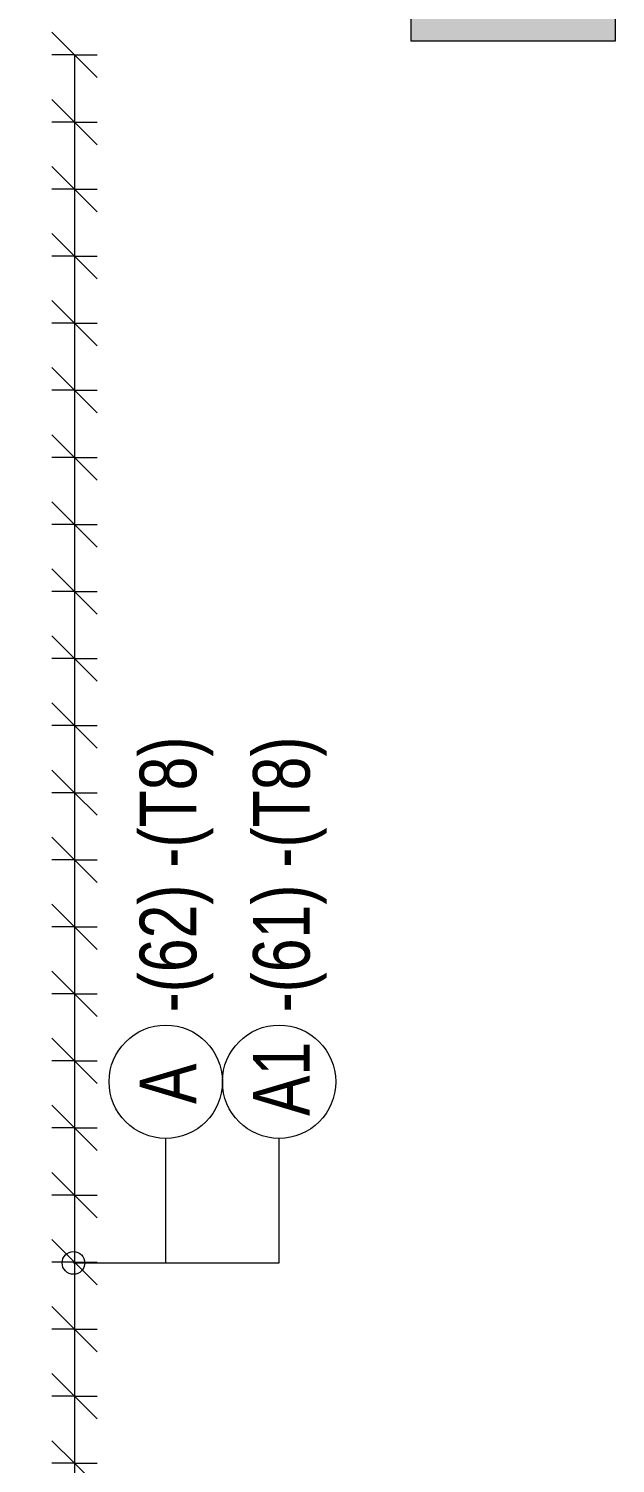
# Model space of a CAD drawing. Header units: millimetres. Extents: x -22025 to -1429, y -2879 to 29261.
# Drawn here: x -21648 to -20354, y 4558 to 7724 of the extents above; entities that cross this region are included whole.
import ezdxf

# ---------------------------------------------------------------- set-up
doc = ezdxf.new("R2010")
doc.units = ezdxf.units.MM
for name, color, linetype, lineweight in [('A-ANNO-DIMS', 211, 'Continuous', 9), ('A-ANNO-DIMS-50', 211, 'Continuous', 9), ('G-ANNO-SYMB', 111, 'Continuous', 9), ('S-RBAR-IDEN', 171, 'Continuous', 9)]:
    doc.layers.add(name, color=color, linetype=linetype, lineweight=lineweight)
doc.styles.add('Arial_1', font='arial.ttf', dxfattribs={"height": 100})
doc.styles.add('Nirmala UI Semilight', font='NirmalaS.ttf', dxfattribs={"width": 0.8, "height": 125})
doc.dimstyles.new('Arrow_Filled_-_2_5_NI_UI_2', dxfattribs={"dimscale": 304.8, "dimtxt": 130.920493, "dimasz": 0.328084, "dimexe": 0.164042, "dimexo": 0.0625, "dimgap": 0.164042, "dimtad": 1, "dimdec": 4, "dimzin": 0, "dimdsep": 46, "dimtxsty": 'Arial_1', "dimblk1": 'OBLIQUE', "dimblk2": 'OBLIQUE', "dimsah": 1, "dimcen": 0.09, "dimazin": 0, "dimtfac": 1, "dimtdec": 4, "dimtix": 1, "dimtmove": 0, "dimatfit": 3, "dimfxl": 0.164042, "dimfxlon": 1, "dimtvp": 1, "dimtolj": 1, "dimtzin": 0, "dimarcsym": 2})

# ---------------------------------------------------------------- blocks, each defined once
blk = doc.blocks.new('M_Rebar Tag_rfa MARK - DOT 1 MM-794228-Elevation Front Copy 1')
at = {"layer": 'S-RBAR-IDEN'}
blk.add_circle((-21163.2, -2510.5), 125, dxfattribs=at)
blk = doc.blocks.new('Detail View - M_Section Tail - Filled Horizontal-14034-Elevation Front Copy 1')
at = {"layer": 'G-ANNO-SYMB'}
blk.add_hatch(color=256, dxfattribs=at).paths.add_polyline_path([(-19519.7, -1414.4), (-19419.7, -1414.4), (-19419.7, -1864.4), (-19519.7, -1864.4)])
for p, q in [((-19519.7, -1414.4), (-19519.7, -1864.4)), ((-19419.7, -1414.4), (-19519.7, -1414.4)), ((-19419.7, -1864.4), (-19419.7, -1414.4)), ((-19519.7, -1864.4), (-19419.7, -1864.4))]:
    blk.add_line(p, q, dxfattribs=at)
blk = doc.blocks.new('DIMBLOCK142-Elevation Front Copy 1')
at = {"layer": 'A-ANNO-DIMS-50'}
for p, q in [((-21547.2, 7666), (-21597.2, 7716)), ((-21547.2, 7666), (-21597.2, 7666)), ((-21547.2, 7666), (-21547.2, 7518)), ((-21547.2, 7666), (-21497.2, 7616)), ((-21547.2, 7666), (-21497.2, 7666)), ((-21547.2, 7518), (-21597.2, 7568)), ((-21547.2, 7518), (-21597.2, 7518)), ((-21547.2, 7518), (-21497.2, 7468)), ((-21547.2, 7518), (-21497.2, 7518))]:
    blk.add_line(p, q, dxfattribs=at)
blk = doc.blocks.new('_Oblique')
at = {"color": 0, "linetype": 'ByBlock', "lineweight": -2}
blk.add_line((-0.5, -0.5), (0.5, 0.5), dxfattribs=at)
blk = doc.blocks.new('DIMBLOCK143-Elevation Front Copy 1')
at = {"layer": 'A-ANNO-DIMS-50'}
for p, q in [((-21547.2, 7518), (-21597.2, 7568)), ((-21547.2, 7518), (-21597.2, 7518)), ((-21547.2, 7518), (-21547.2, 7370)), ((-21547.2, 7518), (-21497.2, 7468)), ((-21547.2, 7518), (-21497.2, 7518)), ((-21547.2, 7370), (-21597.2, 7420)), ((-21547.2, 7370), (-21597.2, 7370)), ((-21547.2, 7370), (-21497.2, 7320)), ((-21547.2, 7370), (-21497.2, 7370))]:
    blk.add_line(p, q, dxfattribs=at)
blk = doc.blocks.new('DIMBLOCK144-Elevation Front Copy 1')
at = {"layer": 'A-ANNO-DIMS-50'}
for p, q in [((-21547.2, 7370), (-21597.2, 7420)), ((-21547.2, 7370), (-21597.2, 7370)), ((-21547.2, 7370), (-21547.2, 7222)), ((-21547.2, 7370), (-21497.2, 7320)), ((-21547.2, 7370), (-21497.2, 7370)), ((-21547.2, 7222), (-21597.2, 7272)), ((-21547.2, 7222), (-21597.2, 7222)), ((-21547.2, 7222), (-21497.2, 7172)), ((-21547.2, 7222), (-21497.2, 7222))]:
    blk.add_line(p, q, dxfattribs=at)
blk = doc.blocks.new('DIMBLOCK145-Elevation Front Copy 1')
at = {"layer": 'A-ANNO-DIMS-50'}
for p, q in [((-21547.2, 7222), (-21597.2, 7272)), ((-21547.2, 7222), (-21597.2, 7222)), ((-21547.2, 7222), (-21547.2, 7074.1)), ((-21547.2, 7222), (-21497.2, 7172)), ((-21547.2, 7222), (-21497.2, 7222)), ((-21547.2, 7074.1), (-21597.2, 7124.1)), ((-21547.2, 7074.1), (-21597.2, 7074.1)), ((-21547.2, 7074.1), (-21497.2, 7024.1)), ((-21547.2, 7074.1), (-21497.2, 7074.1))]:
    blk.add_line(p, q, dxfattribs=at)
blk = doc.blocks.new('DIMBLOCK146-Elevation Front Copy 1')
at = {"layer": 'A-ANNO-DIMS-50'}
for p, q in [((-21547.2, 7074.1), (-21597.2, 7124.1)), ((-21547.2, 7074.1), (-21597.2, 7074.1)), ((-21547.2, 7074.1), (-21547.2, 6926.1)), ((-21547.2, 7074.1), (-21497.2, 7024.1)), ((-21547.2, 7074.1), (-21497.2, 7074.1)), ((-21547.2, 6926.1), (-21597.2, 6976.1)), ((-21547.2, 6926.1), (-21597.2, 6926.1)), ((-21547.2, 6926.1), (-21497.2, 6876.1)), ((-21547.2, 6926.1), (-21497.2, 6926.1))]:
    blk.add_line(p, q, dxfattribs=at)
blk = doc.blocks.new('DIMBLOCK147-Elevation Front Copy 1')
at = {"layer": 'A-ANNO-DIMS-50'}
for p, q in [((-21547.2, 6926.1), (-21597.2, 6976.1)), ((-21547.2, 6926.1), (-21597.2, 6926.1)), ((-21547.2, 6926.1), (-21547.2, 6778.1)), ((-21547.2, 6926.1), (-21497.2, 6876.1)), ((-21547.2, 6926.1), (-21497.2, 6926.1)), ((-21547.2, 6778.1), (-21597.2, 6828.1)), ((-21547.2, 6778.1), (-21597.2, 6778.1)), ((-21547.2, 6778.1), (-21497.2, 6728.1)), ((-21547.2, 6778.1), (-21497.2, 6778.1))]:
    blk.add_line(p, q, dxfattribs=at)
blk = doc.blocks.new('DIMBLOCK148-Elevation Front Copy 1')
at = {"layer": 'A-ANNO-DIMS-50'}
for p, q in [((-21547.2, 6778.1), (-21597.2, 6828.1)), ((-21547.2, 6778.1), (-21597.2, 6778.1)), ((-21547.2, 6778.1), (-21547.2, 6630.1)), ((-21547.2, 6778.1), (-21497.2, 6728.1)), ((-21547.2, 6778.1), (-21497.2, 6778.1)), ((-21547.2, 6630.1), (-21597.2, 6680.1)), ((-21547.2, 6630.1), (-21597.2, 6630.1)), ((-21547.2, 6630.1), (-21497.2, 6580.1)), ((-21547.2, 6630.1), (-21497.2, 6630.1))]:
    blk.add_line(p, q, dxfattribs=at)
blk = doc.blocks.new('DIMBLOCK149-Elevation Front Copy 1')
at = {"layer": 'A-ANNO-DIMS-50'}
for p, q in [((-21547.2, 6630.1), (-21597.2, 6680.1)), ((-21547.2, 6630.1), (-21597.2, 6630.1)), ((-21547.2, 6630.1), (-21547.2, 6482.1)), ((-21547.2, 6630.1), (-21497.2, 6580.1)), ((-21547.2, 6630.1), (-21497.2, 6630.1)), ((-21547.2, 6482.1), (-21597.2, 6532.1)), ((-21547.2, 6482.1), (-21597.2, 6482.1)), ((-21547.2, 6482.1), (-21497.2, 6432.1)), ((-21547.2, 6482.1), (-21497.2, 6482.1))]:
    blk.add_line(p, q, dxfattribs=at)
blk = doc.blocks.new('DIMBLOCK150-Elevation Front Copy 1')
at = {"layer": 'A-ANNO-DIMS-50'}
for p, q in [((-21547.2, 6482.1), (-21597.2, 6532.1)), ((-21547.2, 6482.1), (-21597.2, 6482.1)), ((-21547.2, 6482.1), (-21547.2, 6334.1)), ((-21547.2, 6482.1), (-21497.2, 6432.1)), ((-21547.2, 6482.1), (-21497.2, 6482.1)), ((-21547.2, 6334.1), (-21597.2, 6384.1)), ((-21547.2, 6334.1), (-21597.2, 6334.1)), ((-21547.2, 6334.1), (-21497.2, 6284.1)), ((-21547.2, 6334.1), (-21497.2, 6334.1))]:
    blk.add_line(p, q, dxfattribs=at)
blk = doc.blocks.new('DIMBLOCK151-Elevation Front Copy 1')
at = {"layer": 'A-ANNO-DIMS-50'}
for p, q in [((-21547.2, 6334.1), (-21597.2, 6384.1)), ((-21547.2, 6334.1), (-21597.2, 6334.1)), ((-21547.2, 6334.1), (-21547.2, 6186.2)), ((-21547.2, 6334.1), (-21497.2, 6284.1)), ((-21547.2, 6334.1), (-21497.2, 6334.1)), ((-21547.2, 6186.2), (-21597.2, 6236.2)), ((-21547.2, 6186.2), (-21597.2, 6186.2)), ((-21547.2, 6186.2), (-21497.2, 6136.2)), ((-21547.2, 6186.2), (-21497.2, 6186.2))]:
    blk.add_line(p, q, dxfattribs=at)
blk = doc.blocks.new('DIMBLOCK152-Elevation Front Copy 1')
at = {"layer": 'A-ANNO-DIMS-50'}
for p, q in [((-21547.2, 6186.2), (-21597.2, 6236.2)), ((-21547.2, 6186.2), (-21597.2, 6186.2)), ((-21547.2, 6186.2), (-21547.2, 6038.2)), ((-21547.2, 6186.2), (-21497.2, 6136.2)), ((-21547.2, 6186.2), (-21497.2, 6186.2)), ((-21547.2, 6038.2), (-21597.2, 6088.2)), ((-21547.2, 6038.2), (-21597.2, 6038.2)), ((-21547.2, 6038.2), (-21497.2, 5988.2)), ((-21547.2, 6038.2), (-21497.2, 6038.2))]:
    blk.add_line(p, q, dxfattribs=at)
blk = doc.blocks.new('DIMBLOCK153-Elevation Front Copy 1')
at = {"layer": 'A-ANNO-DIMS-50'}
for p, q in [((-21547.2, 6038.2), (-21597.2, 6088.2)), ((-21547.2, 6038.2), (-21597.2, 6038.2)), ((-21547.2, 6038.2), (-21547.2, 5890.2)), ((-21547.2, 6038.2), (-21497.2, 5988.2)), ((-21547.2, 6038.2), (-21497.2, 6038.2)), ((-21547.2, 5890.2), (-21597.2, 5940.2)), ((-21547.2, 5890.2), (-21597.2, 5890.2)), ((-21547.2, 5890.2), (-21497.2, 5840.2)), ((-21547.2, 5890.2), (-21497.2, 5890.2))]:
    blk.add_line(p, q, dxfattribs=at)
blk = doc.blocks.new('DIMBLOCK154-Elevation Front Copy 1')
at = {"layer": 'A-ANNO-DIMS-50'}
for p, q in [((-21547.2, 5890.2), (-21597.2, 5940.2)), ((-21547.2, 5890.2), (-21597.2, 5890.2)), ((-21547.2, 5890.2), (-21547.2, 5742.2)), ((-21547.2, 5890.2), (-21497.2, 5840.2)), ((-21547.2, 5890.2), (-21497.2, 5890.2)), ((-21547.2, 5742.2), (-21597.2, 5792.2)), ((-21547.2, 5742.2), (-21597.2, 5742.2)), ((-21547.2, 5742.2), (-21497.2, 5692.2)), ((-21547.2, 5742.2), (-21497.2, 5742.2))]:
    blk.add_line(p, q, dxfattribs=at)
blk = doc.blocks.new('DIMBLOCK155-Elevation Front Copy 1')
at = {"layer": 'A-ANNO-DIMS-50'}
for p, q in [((-21547.2, 5742.2), (-21597.2, 5792.2)), ((-21547.2, 5742.2), (-21597.2, 5742.2)), ((-21547.2, 5742.2), (-21547.2, 5594.2)), ((-21547.2, 5742.2), (-21497.2, 5692.2)), ((-21547.2, 5742.2), (-21497.2, 5742.2)), ((-21547.2, 5594.2), (-21597.2, 5644.2)), ((-21547.2, 5594.2), (-21597.2, 5594.2)), ((-21547.2, 5594.2), (-21497.2, 5544.2)), ((-21547.2, 5594.2), (-21497.2, 5594.2))]:
    blk.add_line(p, q, dxfattribs=at)
blk = doc.blocks.new('DIMBLOCK156-Elevation Front Copy 1')
at = {"layer": 'A-ANNO-DIMS-50'}
for p, q in [((-21547.2, 5594.2), (-21597.2, 5644.2)), ((-21547.2, 5594.2), (-21597.2, 5594.2)), ((-21547.2, 5594.2), (-21547.2, 5446.2)), ((-21547.2, 5594.2), (-21497.2, 5544.2)), ((-21547.2, 5594.2), (-21497.2, 5594.2)), ((-21547.2, 5446.2), (-21597.2, 5496.2)), ((-21547.2, 5446.2), (-21597.2, 5446.2)), ((-21547.2, 5446.2), (-21497.2, 5396.2)), ((-21547.2, 5446.2), (-21497.2, 5446.2))]:
    blk.add_line(p, q, dxfattribs=at)
blk = doc.blocks.new('DIMBLOCK157-Elevation Front Copy 1')
at = {"layer": 'A-ANNO-DIMS-50'}
for p, q in [((-21547.2, 5446.2), (-21597.2, 5496.2)), ((-21547.2, 5446.2), (-21597.2, 5446.2)), ((-21547.2, 5446.2), (-21547.2, 5298.3)), ((-21547.2, 5446.2), (-21497.2, 5396.2)), ((-21547.2, 5446.2), (-21497.2, 5446.2)), ((-21547.2, 5298.3), (-21597.2, 5348.3)), ((-21547.2, 5298.3), (-21597.2, 5298.3)), ((-21547.2, 5298.3), (-21497.2, 5248.3)), ((-21547.2, 5298.3), (-21497.2, 5298.3))]:
    blk.add_line(p, q, dxfattribs=at)
blk = doc.blocks.new('DIMBLOCK158-Elevation Front Copy 1')
at = {"layer": 'A-ANNO-DIMS-50'}
for p, q in [((-21547.2, 5298.3), (-21597.2, 5348.3)), ((-21547.2, 5298.3), (-21597.2, 5298.3)), ((-21547.2, 5298.3), (-21547.2, 5150.3)), ((-21547.2, 5298.3), (-21497.2, 5248.3)), ((-21547.2, 5298.3), (-21497.2, 5298.3)), ((-21547.2, 5150.3), (-21597.2, 5200.3)), ((-21547.2, 5150.3), (-21597.2, 5150.3)), ((-21547.2, 5150.3), (-21497.2, 5100.3)), ((-21547.2, 5150.3), (-21497.2, 5150.3))]:
    blk.add_line(p, q, dxfattribs=at)
blk = doc.blocks.new('DIMBLOCK159-Elevation Front Copy 1')
at = {"layer": 'A-ANNO-DIMS-50'}
for p, q in [((-21547.2, 5150.3), (-21597.2, 5200.3)), ((-21547.2, 5150.3), (-21597.2, 5150.3)), ((-21547.2, 5150.3), (-21547.2, 5002.3)), ((-21547.2, 5150.3), (-21497.2, 5100.3)), ((-21547.2, 5150.3), (-21497.2, 5150.3)), ((-21547.2, 5002.3), (-21597.2, 5052.3)), ((-21547.2, 5002.3), (-21597.2, 5002.3)), ((-21547.2, 5002.3), (-21497.2, 4952.3)), ((-21547.2, 5002.3), (-21497.2, 5002.3))]:
    blk.add_line(p, q, dxfattribs=at)
blk = doc.blocks.new('DIMBLOCK160-Elevation Front Copy 1')
at = {"layer": 'A-ANNO-DIMS-50'}
for p, q in [((-21547.2, 5002.3), (-21597.2, 5052.3)), ((-21547.2, 5002.3), (-21597.2, 5002.3)), ((-21547.2, 5002.3), (-21547.2, 4854.3)), ((-21547.2, 5002.3), (-21497.2, 4952.3)), ((-21547.2, 5002.3), (-21497.2, 5002.3)), ((-21547.2, 4854.3), (-21597.2, 4904.3)), ((-21547.2, 4854.3), (-21597.2, 4854.3)), ((-21547.2, 4854.3), (-21497.2, 4804.3)), ((-21547.2, 4854.3), (-21497.2, 4854.3))]:
    blk.add_line(p, q, dxfattribs=at)
blk = doc.blocks.new('DIMBLOCK161-Elevation Front Copy 1')
at = {"layer": 'A-ANNO-DIMS-50'}
for p, q in [((-21547.2, 4854.3), (-21597.2, 4904.3)), ((-21547.2, 4854.3), (-21597.2, 4854.3)), ((-21547.2, 4854.3), (-21547.2, 4706.3)), ((-21547.2, 4854.3), (-21497.2, 4804.3)), ((-21547.2, 4854.3), (-21497.2, 4854.3)), ((-21547.2, 4706.3), (-21597.2, 4756.3)), ((-21547.2, 4706.3), (-21597.2, 4706.3)), ((-21547.2, 4706.3), (-21497.2, 4656.3)), ((-21547.2, 4706.3), (-21497.2, 4706.3))]:
    blk.add_line(p, q, dxfattribs=at)
blk = doc.blocks.new('DIMBLOCK162-Elevation Front Copy 1')
at = {"layer": 'A-ANNO-DIMS-50'}
for p, q in [((-21547.2, 4706.3), (-21597.2, 4756.3)), ((-21547.2, 4706.3), (-21597.2, 4706.3)), ((-21547.2, 4706.3), (-21547.2, 4558.3)), ((-21547.2, 4706.3), (-21497.2, 4656.3)), ((-21547.2, 4706.3), (-21497.2, 4706.3)), ((-21547.2, 4558.3), (-21597.2, 4608.3)), ((-21547.2, 4558.3), (-21597.2, 4558.3)), ((-21547.2, 4558.3), (-21497.2, 4508.3)), ((-21547.2, 4558.3), (-21497.2, 4558.3))]:
    blk.add_line(p, q, dxfattribs=at)
blk = doc.blocks.new('DIMBLOCK163-Elevation Front Copy 1')
at = {"layer": 'A-ANNO-DIMS-50'}
for p, q in [((-21547.2, 4558.3), (-21597.2, 4608.3)), ((-21547.2, 4558.3), (-21597.2, 4558.3)), ((-21547.2, 4558.3), (-21547.2, 4410.4)), ((-21547.2, 4558.3), (-21497.2, 4508.3)), ((-21547.2, 4558.3), (-21497.2, 4558.3)), ((-21547.2, 4410.4), (-21597.2, 4460.4)), ((-21547.2, 4410.4), (-21597.2, 4410.4)), ((-21547.2, 4410.4), (-21497.2, 4360.4)), ((-21547.2, 4410.4), (-21497.2, 4410.4))]:
    blk.add_line(p, q, dxfattribs=at)
blk = doc.blocks.new('DIMBLOCK203-Elevation Front Copy 1')
at = {"layer": 'A-ANNO-DIMS-50'}
for p, q in [((-21547.2, 7666), (-21597.2, 7716)), ((-21547.2, 7666), (-21597.2, 7666)), ((-21547.2, 7666), (-21547.2, -1361)), ((-21547.2, 7666), (-21547.2, 7518)), ((-21547.2, 7666), (-21497.2, 7616)), ((-21547.2, 7666), (-21497.2, 7666)), ((-21547.2, 7518), (-21597.2, 7568)), ((-21547.2, 7518), (-21597.2, 7518)), ((-21547.2, 7518), (-21547.2, 7370)), ((-21547.2, 7518), (-21497.2, 7468)), ((-21547.2, 7518), (-21497.2, 7518)), ((-21547.2, 7370), (-21597.2, 7420)), ((-21547.2, 7370), (-21597.2, 7370)), ((-21547.2, 7370), (-21547.2, 7222)), ((-21547.2, 7370), (-21497.2, 7320)), ((-21547.2, 7370), (-21497.2, 7370)), ((-21547.2, 7222), (-21597.2, 7272)), ((-21547.2, 7222), (-21597.2, 7222)), ((-21547.2, 7222), (-21547.2, 7074.1)), ((-21547.2, 7222), (-21497.2, 7172)), ((-21547.2, 7222), (-21497.2, 7222)), ((-21547.2, 7074.1), (-21597.2, 7124.1)), ((-21547.2, 7074.1), (-21597.2, 7074.1)), ((-21547.2, 7074.1), (-21547.2, 6926.1)), ((-21547.2, 7074.1), (-21497.2, 7024.1)), ((-21547.2, 7074.1), (-21497.2, 7074.1)), ((-21547.2, 6926.1), (-21597.2, 6976.1)), ((-21547.2, 6926.1), (-21597.2, 6926.1)), ((-21547.2, 6926.1), (-21547.2, 6778.1)), ((-21547.2, 6926.1), (-21497.2, 6876.1)), ((-21547.2, 6926.1), (-21497.2, 6926.1)), ((-21547.2, 6778.1), (-21597.2, 6828.1)), ((-21547.2, 6778.1), (-21597.2, 6778.1)), ((-21547.2, 6778.1), (-21547.2, 6630.1)), ((-21547.2, 6778.1), (-21497.2, 6728.1)), ((-21547.2, 6778.1), (-21497.2, 6778.1)), ((-21547.2, 6630.1), (-21597.2, 6680.1)), ((-21547.2, 6630.1), (-21597.2, 6630.1)), ((-21547.2, 6630.1), (-21547.2, 6482.1)), ((-21547.2, 6630.1), (-21497.2, 6580.1)), ((-21547.2, 6630.1), (-21497.2, 6630.1)), ((-21547.2, 6482.1), (-21597.2, 6532.1)), ((-21547.2, 6482.1), (-21597.2, 6482.1)), ((-21547.2, 6482.1), (-21547.2, 6334.1)), ((-21547.2, 6482.1), (-21497.2, 6432.1)), ((-21547.2, 6482.1), (-21497.2, 6482.1)), ((-21547.2, 6334.1), (-21597.2, 6384.1)), ((-21547.2, 6334.1), (-21597.2, 6334.1)), ((-21547.2, 6334.1), (-21547.2, 6186.2)), ((-21547.2, 6334.1), (-21497.2, 6284.1)), ((-21547.2, 6334.1), (-21497.2, 6334.1)), ((-21547.2, 6186.2), (-21597.2, 6236.2)), ((-21547.2, 6186.2), (-21597.2, 6186.2)), ((-21547.2, 6186.2), (-21547.2, 6038.2)), ((-21547.2, 6186.2), (-21497.2, 6136.2)), ((-21547.2, 6186.2), (-21497.2, 6186.2)), ((-21547.2, 6038.2), (-21597.2, 6088.2)), ((-21547.2, 6038.2), (-21597.2, 6038.2)), ((-21547.2, 6038.2), (-21547.2, 5890.2)), ((-21547.2, 6038.2), (-21497.2, 5988.2)), ((-21547.2, 6038.2), (-21497.2, 6038.2)), ((-21547.2, 5890.2), (-21597.2, 5940.2)), ((-21547.2, 5890.2), (-21597.2, 5890.2)), ((-21547.2, 5890.2), (-21547.2, 5742.2)), ((-21547.2, 5890.2), (-21497.2, 5840.2)), ((-21547.2, 5890.2), (-21497.2, 5890.2)), ((-21547.2, 5742.2), (-21597.2, 5792.2)), ((-21547.2, 5742.2), (-21597.2, 5742.2)), ((-21547.2, 5742.2), (-21547.2, 5594.2)), ((-21547.2, 5742.2), (-21497.2, 5692.2)), ((-21547.2, 5742.2), (-21497.2, 5742.2)), ((-21547.2, 5594.2), (-21597.2, 5644.2)), ((-21547.2, 5594.2), (-21597.2, 5594.2)), ((-21547.2, 5594.2), (-21547.2, 5446.2)), ((-21547.2, 5594.2), (-21497.2, 5544.2)), ((-21547.2, 5594.2), (-21497.2, 5594.2)), ((-21547.2, 5446.2), (-21597.2, 5496.2)), ((-21547.2, 5446.2), (-21597.2, 5446.2)), ((-21547.2, 5446.2), (-21547.2, 5298.3)), ((-21547.2, 5446.2), (-21497.2, 5396.2)), ((-21547.2, 5446.2), (-21497.2, 5446.2)), ((-21547.2, 5298.3), (-21597.2, 5348.3)), ((-21547.2, 5298.3), (-21597.2, 5298.3)), ((-21547.2, 5298.3), (-21547.2, 5150.3)), ((-21547.2, 5298.3), (-21497.2, 5248.3)), ((-21547.2, 5298.3), (-21497.2, 5298.3)), ((-21547.2, 5150.3), (-21597.2, 5200.3)), ((-21547.2, 5150.3), (-21597.2, 5150.3)), ((-21547.2, 5150.3), (-21547.2, 5002.3)), ((-21547.2, 5150.3), (-21497.2, 5100.3)), ((-21547.2, 5150.3), (-21497.2, 5150.3)), ((-21547.2, 5002.3), (-21597.2, 5052.3)), ((-21547.2, 5002.3), (-21597.2, 5002.3)), ((-21547.2, 5002.3), (-21547.2, 4854.3)), ((-21547.2, 5002.3), (-21497.2, 4952.3)), ((-21547.2, 5002.3), (-21497.2, 5002.3)), ((-21547.2, 4854.3), (-21597.2, 4904.3)), ((-21547.2, 4854.3), (-21597.2, 4854.3)), ((-21547.2, 4854.3), (-21547.2, 4706.3)), ((-21547.2, 4854.3), (-21497.2, 4804.3)), ((-21547.2, 4854.3), (-21497.2, 4854.3)), ((-21547.2, 4706.3), (-21597.2, 4756.3)), ((-21547.2, 4706.3), (-21597.2, 4706.3)), ((-21547.2, 4706.3), (-21547.2, 4558.3)), ((-21547.2, 4706.3), (-21497.2, 4656.3)), ((-21547.2, 4706.3), (-21497.2, 4706.3)), ((-21547.2, 4558.3), (-21597.2, 4608.3)), ((-21547.2, 4558.3), (-21597.2, 4558.3)), ((-21547.2, 4558.3), (-21547.2, 4410.4)), ((-21547.2, 4558.3), (-21497.2, 4508.3)), ((-21547.2, 4558.3), (-21497.2, 4558.3)), ((-21547.2, 4410.4), (-21597.2, 4460.4)), ((-21547.2, 4410.4), (-21597.2, 4410.4)), ((-21547.2, 4410.4), (-21547.2, 4262.4)), ((-21547.2, 4410.4), (-21497.2, 4360.4)), ((-21547.2, 4410.4), (-21497.2, 4410.4)), ((-21547.2, 4262.4), (-21597.2, 4312.4)), ((-21547.2, 4262.4), (-21597.2, 4262.4)), ((-21547.2, 4262.4), (-21547.2, 4114.4)), ((-21547.2, 4262.4), (-21497.2, 4212.4)), ((-21547.2, 4262.4), (-21497.2, 4262.4)), ((-21547.2, 4114.4), (-21597.2, 4164.4)), ((-21547.2, 4114.4), (-21597.2, 4114.4)), ((-21547.2, 4114.4), (-21547.2, 3966.4)), ((-21547.2, 4114.4), (-21497.2, 4064.4)), ((-21547.2, 4114.4), (-21497.2, 4114.4)), ((-21547.2, 3966.4), (-21597.2, 4016.4)), ((-21547.2, 3966.4), (-21597.2, 3966.4)), ((-21547.2, 3966.4), (-21547.2, 3818.4)), ((-21547.2, 3966.4), (-21497.2, 3916.4)), ((-21547.2, 3966.4), (-21497.2, 3966.4)), ((-21547.2, 3818.4), (-21597.2, 3868.4)), ((-21547.2, 3818.4), (-21597.2, 3818.4)), ((-21547.2, 3818.4), (-21547.2, 3670.4)), ((-21547.2, 3818.4), (-21497.2, 3768.4)), ((-21547.2, 3818.4), (-21497.2, 3818.4)), ((-21547.2, 3670.4), (-21597.2, 3720.4)), ((-21547.2, 3670.4), (-21597.2, 3670.4)), ((-21547.2, 3670.4), (-21547.2, 3522.5)), ((-21547.2, 3670.4), (-21497.2, 3620.4)), ((-21547.2, 3670.4), (-21497.2, 3670.4)), ((-21547.2, 3522.5), (-21597.2, 3572.5)), ((-21547.2, 3522.5), (-21597.2, 3522.5)), ((-21547.2, 3522.5), (-21547.2, 3374.5)), ((-21547.2, 3522.5), (-21497.2, 3472.5)), ((-21547.2, 3522.5), (-21497.2, 3522.5)), ((-21547.2, 3374.5), (-21597.2, 3424.5)), ((-21547.2, 3374.5), (-21597.2, 3374.5)), ((-21547.2, 3374.5), (-21547.2, 3226.5)), ((-21547.2, 3374.5), (-21497.2, 3324.5)), ((-21547.2, 3374.5), (-21497.2, 3374.5)), ((-21547.2, 3226.5), (-21597.2, 3276.5)), ((-21547.2, 3226.5), (-21597.2, 3226.5)), ((-21547.2, 3226.5), (-21547.2, 3078.5)), ((-21547.2, 3226.5), (-21497.2, 3176.5)), ((-21547.2, 3226.5), (-21497.2, 3226.5)), ((-21547.2, 3078.5), (-21597.2, 3128.5)), ((-21547.2, 3078.5), (-21597.2, 3078.5)), ((-21547.2, 3078.5), (-21547.2, 2930.5)), ((-21547.2, 3078.5), (-21497.2, 3028.5)), ((-21547.2, 3078.5), (-21497.2, 3078.5)), ((-21547.2, 2930.5), (-21597.2, 2980.5)), ((-21547.2, 2930.5), (-21597.2, 2930.5)), ((-21547.2, 2930.5), (-21547.2, 2782.5)), ((-21547.2, 2930.5), (-21497.2, 2880.5)), ((-21547.2, 2930.5), (-21497.2, 2930.5)), ((-21547.2, 2782.5), (-21597.2, 2832.5)), ((-21547.2, 2782.5), (-21597.2, 2782.5)), ((-21547.2, 2782.5), (-21547.2, 2634.6)), ((-21547.2, 2782.5), (-21497.2, 2732.5)), ((-21547.2, 2782.5), (-21497.2, 2782.5)), ((-21547.2, 2634.6), (-21597.2, 2684.6)), ((-21547.2, 2634.6), (-21597.2, 2634.6)), ((-21547.2, 2634.6), (-21547.2, 2486.6)), ((-21547.2, 2634.6), (-21497.2, 2584.6)), ((-21547.2, 2634.6), (-21497.2, 2634.6)), ((-21547.2, 2486.6), (-21597.2, 2536.6)), ((-21547.2, 2486.6), (-21597.2, 2486.6)), ((-21547.2, 2486.6), (-21547.2, 2338.6)), ((-21547.2, 2486.6), (-21497.2, 2436.6)), ((-21547.2, 2486.6), (-21497.2, 2486.6)), ((-21547.2, 2338.6), (-21597.2, 2388.6)), ((-21547.2, 2338.6), (-21597.2, 2338.6)), ((-21547.2, 2338.6), (-21547.2, 2190.6)), ((-21547.2, 2338.6), (-21497.2, 2288.6)), ((-21547.2, 2338.6), (-21497.2, 2338.6)), ((-21547.2, 2190.6), (-21597.2, 2240.6)), ((-21547.2, 2190.6), (-21597.2, 2190.6)), ((-21547.2, 2190.6), (-21547.2, 2042.6)), ((-21547.2, 2190.6), (-21497.2, 2140.6)), ((-21547.2, 2190.6), (-21497.2, 2190.6)), ((-21547.2, 2042.6), (-21597.2, 2092.6)), ((-21547.2, 2042.6), (-21597.2, 2042.6)), ((-21547.2, 2042.6), (-21547.2, 1894.6)), ((-21547.2, 2042.6), (-21497.2, 1992.6)), ((-21547.2, 2042.6), (-21497.2, 2042.6)), ((-21547.2, 1894.6), (-21597.2, 1944.6)), ((-21547.2, 1894.6), (-21597.2, 1894.6)), ((-21547.2, 1894.6), (-21547.2, 1746.7)), ((-21547.2, 1894.6), (-21497.2, 1844.6)), ((-21547.2, 1894.6), (-21497.2, 1894.6)), ((-21547.2, 1746.7), (-21597.2, 1796.7)), ((-21547.2, 1746.7), (-21597.2, 1746.7)), ((-21547.2, 1746.7), (-21547.2, 1598.7)), ((-21547.2, 1746.7), (-21497.2, 1696.7)), ((-21547.2, 1746.7), (-21497.2, 1746.7)), ((-21547.2, 1598.7), (-21597.2, 1648.7)), ((-21547.2, 1598.7), (-21597.2, 1598.7)), ((-21547.2, 1598.7), (-21547.2, 1450.7)), ((-21547.2, 1598.7), (-21497.2, 1548.7)), ((-21547.2, 1598.7), (-21497.2, 1598.7)), ((-21547.2, 1450.7), (-21597.2, 1500.7)), ((-21547.2, 1450.7), (-21597.2, 1450.7)), ((-21547.2, 1450.7), (-21547.2, 1302.7)), ((-21547.2, 1450.7), (-21497.2, 1400.7)), ((-21547.2, 1450.7), (-21497.2, 1450.7)), ((-21547.2, 1302.7), (-21597.2, 1352.7)), ((-21547.2, 1302.7), (-21597.2, 1302.7)), ((-21547.2, 1302.7), (-21547.2, 1154.7)), ((-21547.2, 1302.7), (-21497.2, 1252.7)), ((-21547.2, 1302.7), (-21497.2, 1302.7)), ((-21547.2, 1154.7), (-21597.2, 1204.7)), ((-21547.2, 1154.7), (-21597.2, 1154.7)), ((-21547.2, 1154.7), (-21547.2, 1006.7)), ((-21547.2, 1154.7), (-21497.2, 1104.7)), ((-21547.2, 1154.7), (-21497.2, 1154.7)), ((-21547.2, 1006.7), (-21597.2, 1056.7)), ((-21547.2, 1006.7), (-21597.2, 1006.7)), ((-21547.2, 1006.7), (-21547.2, 858.8)), ((-21547.2, 1006.7), (-21497.2, 956.7)), ((-21547.2, 1006.7), (-21497.2, 1006.7)), ((-21547.2, 858.8), (-21597.2, 908.8)), ((-21547.2, 858.8), (-21597.2, 858.8)), ((-21547.2, 858.8), (-21547.2, 710.8)), ((-21547.2, 858.8), (-21497.2, 808.8)), ((-21547.2, 858.8), (-21497.2, 858.8)), ((-21547.2, 710.8), (-21597.2, 760.8)), ((-21547.2, 710.8), (-21597.2, 710.8)), ((-21547.2, 710.8), (-21547.2, 562.8)), ((-21547.2, 710.8), (-21497.2, 660.8)), ((-21547.2, 710.8), (-21497.2, 710.8)), ((-21547.2, 562.8), (-21597.2, 612.8)), ((-21547.2, 562.8), (-21597.2, 562.8)), ((-21547.2, 562.8), (-21547.2, 414.8)), ((-21547.2, 562.8), (-21497.2, 512.8)), ((-21547.2, 562.8), (-21497.2, 562.8)), ((-21547.2, 414.8), (-21597.2, 464.8)), ((-21547.2, 414.8), (-21597.2, 414.8)), ((-21547.2, 414.8), (-21547.2, 266.8)), ((-21547.2, 414.8), (-21497.2, 364.8)), ((-21547.2, 414.8), (-21497.2, 414.8)), ((-21547.2, 266.8), (-21597.2, 316.8)), ((-21547.2, 266.8), (-21597.2, 266.8)), ((-21547.2, 266.8), (-21547.2, 118.8)), ((-21547.2, 266.8), (-21497.2, 216.8)), ((-21547.2, 266.8), (-21497.2, 266.8)), ((-21547.2, 118.8), (-21597.2, 168.8)), ((-21547.2, 118.8), (-21597.2, 118.8)), ((-21547.2, 118.8), (-21547.2, -29.1)), ((-21547.2, 118.8), (-21497.2, 68.8)), ((-21547.2, 118.8), (-21497.2, 118.8)), ((-21547.2, -29.1), (-21597.2, 20.9)), ((-21547.2, -29.1), (-21597.2, -29.1)), ((-21547.2, -29.1), (-21547.2, -177.1)), ((-21547.2, -29.1), (-21497.2, -79.1)), ((-21547.2, -29.1), (-21497.2, -29.1)), ((-21547.2, -177.1), (-21597.2, -127.1)), ((-21547.2, -177.1), (-21597.2, -177.1)), ((-21547.2, -177.1), (-21547.2, -325.1)), ((-21547.2, -177.1), (-21497.2, -227.1)), ((-21547.2, -177.1), (-21497.2, -177.1)), ((-21547.2, -325.1), (-21597.2, -275.1)), ((-21547.2, -325.1), (-21597.2, -325.1)), ((-21547.2, -325.1), (-21547.2, -473.1)), ((-21547.2, -325.1), (-21497.2, -375.1)), ((-21547.2, -325.1), (-21497.2, -325.1)), ((-21547.2, -473.1), (-21597.2, -423.1)), ((-21547.2, -473.1), (-21597.2, -473.1)), ((-21547.2, -473.1), (-21547.2, -621.1)), ((-21547.2, -473.1), (-21497.2, -523.1)), ((-21547.2, -473.1), (-21497.2, -473.1)), ((-21547.2, -621.1), (-21597.2, -571.1)), ((-21547.2, -621.1), (-21597.2, -621.1)), ((-21547.2, -621.1), (-21547.2, -769.1)), ((-21547.2, -621.1), (-21497.2, -671.1)), ((-21547.2, -621.1), (-21497.2, -621.1)), ((-21547.2, -769.1), (-21597.2, -719.1)), ((-21547.2, -769.1), (-21597.2, -769.1)), ((-21547.2, -769.1), (-21547.2, -917)), ((-21547.2, -769.1), (-21497.2, -819.1)), ((-21547.2, -769.1), (-21497.2, -769.1)), ((-21547.2, -917), (-21597.2, -867)), ((-21547.2, -917), (-21597.2, -917)), ((-21547.2, -917), (-21547.2, -1065)), ((-21547.2, -917), (-21497.2, -967)), ((-21547.2, -917), (-21497.2, -917)), ((-21547.2, -1065), (-21597.2, -1015)), ((-21547.2, -1065), (-21597.2, -1065)), ((-21547.2, -1065), (-21547.2, -1213)), ((-21547.2, -1065), (-21497.2, -1115)), ((-21547.2, -1065), (-21497.2, -1065)), ((-21547.2, -1213), (-21597.2, -1163)), ((-21547.2, -1213), (-21597.2, -1213)), ((-21547.2, -1213), (-21547.2, -1361)), ((-21547.2, -1213), (-21497.2, -1263)), ((-21547.2, -1213), (-21497.2, -1213)), ((-21547.2, -1361), (-21597.2, -1311)), ((-21547.2, -1361), (-21597.2, -1361)), ((-21547.2, -1361), (-21497.2, -1411)), ((-21547.2, -1361), (-21497.2, -1361))]:
    blk.add_line(p, q, dxfattribs=at)
blk = doc.blocks.new('_None')

msp = doc.modelspace()

# ---------------------------------------------------------------- linework, layer by layer
at = {"layer": 'S-RBAR-IDEN'}
for p, q in [((-21345.91983, 5000.38527), (-21345.91983, 5275.29724)), ((-21095.91983, 5000.38527), (-21095.91983, 5275.29724)), ((-21549.57739, 5000.38527), (-21095.91983, 5000.38527)), ((-21549.57739, 5000.38527), (-21345.91983, 5000.38527))]:
    msp.add_line(p, q, dxfattribs=at)
msp.add_circle((-21549.57739, 5000.38527), 25, dxfattribs=at)
msp.add_circle((-21549.57739, 5000.38527), 25, dxfattribs=at)

# ---------------------------------------------------------------- block references
at = {"layer": 'G-ANNO-SYMB', "extrusion": (0, 0, -1), "rotation": 90.00000000000077}
msp.add_blockref('Detail View - M_Section Tail - Filled Horizontal-14034-Elevation Front Copy 1', (18940.10755, 27216.2695), dxfattribs=at)
at = {"layer": 'S-RBAR-IDEN', "rotation": 89.99999999999991}
for p in [(-23856.46447, 26563.53019), (-23606.46447, 26563.53019)]:
    msp.add_blockref('M_Rebar Tag_rfa MARK - DOT 1 MM-794228-Elevation Front Copy 1', p, dxfattribs=at)

# ---------------------------------------------------------------- texts
at = {"layer": 'S-RBAR-IDEN', "char_height": 125, "attachment_point": 1, "rotation": 90, "style": 'Nirmala UI Semilight'}
for s, insert, width in [('-(62) -(T8)', (-21403.52221, 5553.06142), 731.139), ('-(61) -(T8)', (-21153.52221, 5553.06142), 705.485), ('A1', (-21153.52221, 5324.93578), 173.1645), ('A', (-21403.52221, 5351.33578), 109.0295)]:
    msp.add_mtext(s, dxfattribs=dict(at, insert=insert, width=width))

# ---------------------------------------------------------------- dimensions: what is measured, and where the dimension line sits
at = {"layer": 'A-ANNO-DIMS'}
for base, p1, p2, text, override, picture, middle in [((-21547.18283, -1361), (-21497.18283, 7666), (-21497.18283, -1361), '9027', {"dimpost": '<>', "dimblk1": 'None', "dimblk2": 'None', "dimsah": 1, "dimfxl": 9027}, 'DIMBLOCK203-Elevation Front Copy 1', (-21648.24012, 3152.5)), ((-21547.18283, 7518.01639), (-21497.18283, 7666), (-21497.18283, 7518.01639), ' ', {"dimpost": '<>', "dimfxl": 147.983607}, 'DIMBLOCK142-Elevation Front Copy 1', (-21547.18283, 7592.0082)), ((-21547.18283, 7370.03279), (-21497.18283, 7518.01639), (-21497.18283, 7370.03279), ' ', {"dimpost": '<>', "dimfxl": 147.983607}, 'DIMBLOCK143-Elevation Front Copy 1', (-21547.18283, 7444.02459)), ((-21547.18283, 7222.04918), (-21497.18283, 7370.03279), (-21497.18283, 7222.04918), ' ', {"dimpost": '<>', "dimfxl": 147.983607}, 'DIMBLOCK144-Elevation Front Copy 1', (-21547.18283, 7296.04098)), ((-21547.18283, 7074.06557), (-21497.18283, 7222.04918), (-21497.18283, 7074.06557), ' ', {"dimpost": '<>', "dimfxl": 147.983607}, 'DIMBLOCK145-Elevation Front Copy 1', (-21547.18283, 7148.05738)), ((-21547.18283, 6926.08197), (-21497.18283, 7074.06557), (-21497.18283, 6926.08197), ' ', {"dimpost": '<>', "dimfxl": 147.983607}, 'DIMBLOCK146-Elevation Front Copy 1', (-21547.18283, 7000.07377)), ((-21547.18283, 6778.09836), (-21497.18283, 6926.08197), (-21497.18283, 6778.09836), ' ', {"dimpost": '<>', "dimfxl": 147.983607}, 'DIMBLOCK147-Elevation Front Copy 1', (-21547.18283, 6852.09016)), ((-21547.18283, 6630.11475), (-21497.18283, 6778.09836), (-21497.18283, 6630.11475), ' ', {"dimpost": '<>', "dimfxl": 147.983607}, 'DIMBLOCK148-Elevation Front Copy 1', (-21547.18283, 6704.10656)), ((-21547.18283, 6482.13115), (-21497.18283, 6630.11475), (-21497.18283, 6482.13115), ' ', {"dimpost": '<>', "dimfxl": 147.983607}, 'DIMBLOCK149-Elevation Front Copy 1', (-21547.18283, 6556.12295)), ((-21547.18283, 6334.14754), (-21497.18283, 6482.13115), (-21497.18283, 6334.14754), ' ', {"dimpost": '<>', "dimfxl": 147.983607}, 'DIMBLOCK150-Elevation Front Copy 1', (-21547.18283, 6408.13934)), ((-21547.18283, 6186.16393), (-21497.18283, 6334.14754), (-21497.18283, 6186.16393), ' ', {"dimpost": '<>', "dimfxl": 147.983607}, 'DIMBLOCK151-Elevation Front Copy 1', (-21547.18283, 6260.15574)), ((-21547.18283, 6038.18033), (-21497.18283, 6186.16393), (-21497.18283, 6038.18033), ' ', {"dimpost": '<>', "dimfxl": 147.983607}, 'DIMBLOCK152-Elevation Front Copy 1', (-21547.18283, 6112.17213)), ((-21547.18283, 5890.19672), (-21497.18283, 6038.18033), (-21497.18283, 5890.19672), ' ', {"dimpost": '<>', "dimfxl": 147.983607}, 'DIMBLOCK153-Elevation Front Copy 1', (-21547.18283, 5964.18852)), ((-21547.18283, 5742.21311), (-21497.18283, 5890.19672), (-21497.18283, 5742.21311), ' ', {"dimpost": '<>', "dimfxl": 147.983607}, 'DIMBLOCK154-Elevation Front Copy 1', (-21547.18283, 5816.20492)), ((-21547.18283, 5594.22951), (-21497.18283, 5742.21311), (-21497.18283, 5594.22951), ' ', {"dimpost": '<>', "dimfxl": 147.983607}, 'DIMBLOCK155-Elevation Front Copy 1', (-21547.18283, 5668.22131)), ((-21547.18283, 5446.2459), (-21497.18283, 5594.22951), (-21497.18283, 5446.2459), ' ', {"dimpost": '<>', "dimfxl": 147.983607}, 'DIMBLOCK156-Elevation Front Copy 1', (-21547.18283, 5520.2377)), ((-21547.18283, 5298.2623), (-21497.18283, 5446.2459), (-21497.18283, 5298.2623), ' ', {"dimpost": '<>', "dimfxl": 147.983607}, 'DIMBLOCK157-Elevation Front Copy 1', (-21547.18283, 5372.2541)), ((-21547.18283, 5150.27869), (-21497.18283, 5298.2623), (-21497.18283, 5150.27869), ' ', {"dimpost": '<>', "dimfxl": 147.983607}, 'DIMBLOCK158-Elevation Front Copy 1', (-21547.18283, 5224.27049)), ((-21547.18283, 5002.29508), (-21497.18283, 5150.27869), (-21497.18283, 5002.29508), ' ', {"dimpost": '<>', "dimfxl": 147.983607}, 'DIMBLOCK159-Elevation Front Copy 1', (-21547.18283, 5076.28689)), ((-21547.18283, 4854.31148), (-21497.18283, 5002.29508), (-21497.18283, 4854.31148), ' ', {"dimpost": '<>', "dimfxl": 147.983607}, 'DIMBLOCK160-Elevation Front Copy 1', (-21547.18283, 4928.30328)), ((-21547.18283, 4706.32787), (-21497.18283, 4854.31148), (-21497.18283, 4706.32787), ' ', {"dimpost": '<>', "dimfxl": 147.983607}, 'DIMBLOCK161-Elevation Front Copy 1', (-21547.18283, 4780.31967)), ((-21547.18283, 4558.34426), (-21497.18283, 4706.32787), (-21497.18283, 4558.34426), ' ', {"dimpost": '<>', "dimfxl": 147.983607}, 'DIMBLOCK162-Elevation Front Copy 1', (-21547.18283, 4632.33607)), ((-21547.18283, 4410.36066), (-21497.18283, 4558.34426), (-21497.18283, 4410.36066), ' ', {"dimpost": '<>', "dimfxl": 147.983607}, 'DIMBLOCK163-Elevation Front Copy 1', (-21547.18283, 4484.35246))]:
    dim = msp.add_linear_dim(base=base, p1=p1, p2=p2, angle=90, text=text, dimstyle='Arrow_Filled_-_2_5_NI_UI_2', override=override, dxfattribs=at)
    dim.commit()
    dim.dimension.update_dxf_attribs({"geometry": picture, "text_midpoint": middle})

doc.saveas('drawing.dxf')
